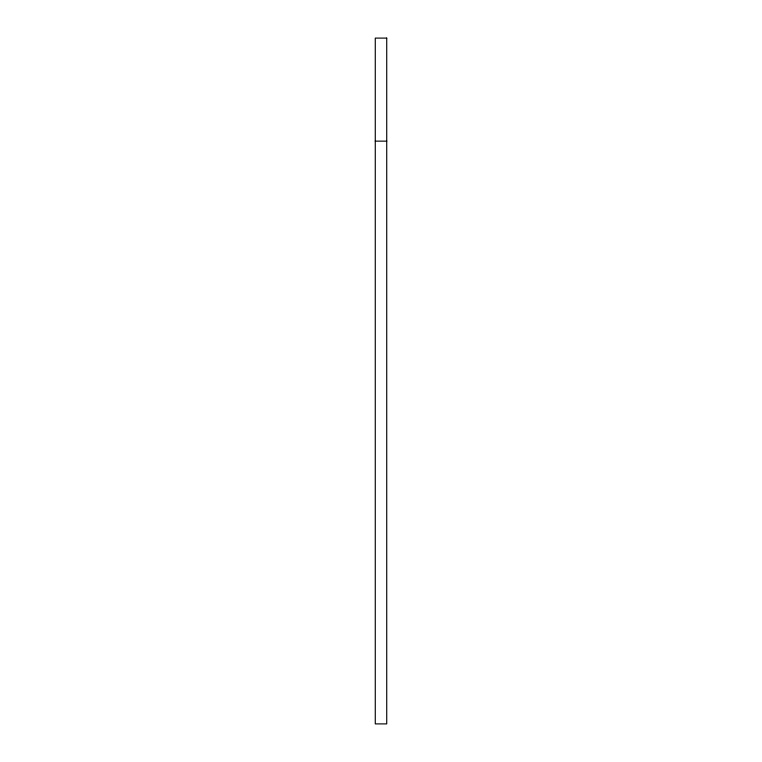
<?xml version="1.0" encoding="UTF-8"?>
<svg xmlns="http://www.w3.org/2000/svg" width="762" height="762" viewBox="0 0 762 762"><rect width="100%" height="100%" fill="white"/><g stroke="black" fill="none" stroke-linecap="round" stroke-linejoin="round"><path stroke-width="1.14" d="M375.275 141.141L386.725 141.141M386.725 38.1L375.275 38.1L375.275 723.9L386.725 723.9L386.725 38.1"/></g></svg>
